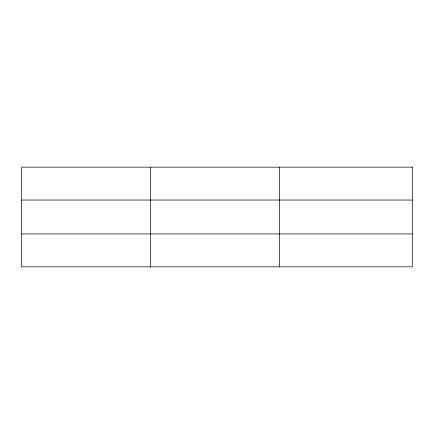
<?xml version="1.0" encoding="UTF-8"?>
<svg xmlns="http://www.w3.org/2000/svg" width="434" height="434" viewBox="0 0 434 434"><rect width="100%" height="100%" fill="white"/><g stroke="black" fill="none" stroke-linecap="round" stroke-linejoin="round"><path stroke-width="0.65" d="M150.598 167.161L150.598 266.839M279.496 167.161L279.496 266.839M21.7 200.058L412.3 200.058M21.7 233.942L412.3 233.942M412.3 167.161L412.3 266.839L21.7 266.839L21.7 167.161L412.3 167.161"/></g></svg>
